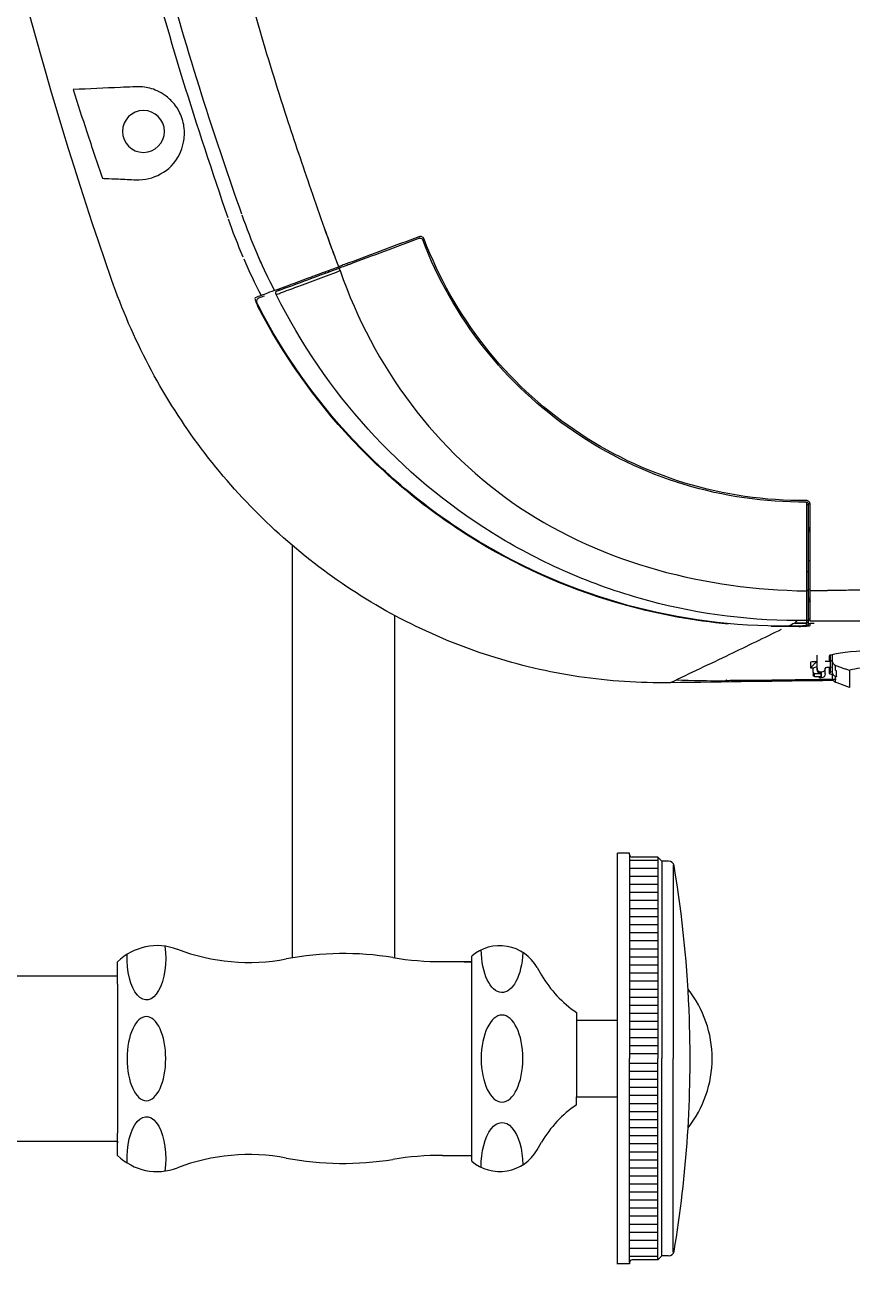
# Model space of a CAD drawing. Extents: x -2111 to 4214, y -25 to 2527.
# Drawn here: x -1807.8 to -1705.2, y 1521.5 to 1675.2 of the extents above; entities that cross this region are included whole.
import ezdxf

# ---------------------------------------------------------------- set-up
doc = ezdxf.new("R2010")
doc.units = 0
doc.header["$LTSCALE"] = 20
doc.header["$MEASUREMENT"] = 0
doc.layers.get('0').update_dxf_attribs({"linetype": 'CONTINUOUS'})
doc.layers.add('1', color=7, linetype='CONTINUOUS')
doc.layers.add('4', color=4, linetype='CONTINUOUS')

# ---------------------------------------------------------------- blocks, each defined once
blk = doc.blocks.new('A$C0DC70F65')
at = {"layer": '1', "color": 7, "linetype": 'Continuous'}
for p, q in [((54.76, 52.38), (54.65, 52.55)), ((52.82, 51.87), (52.92, 51.7)), ((53.21, 52.02), (53.32, 51.85)), ((47.75, 49.78), (47.75, 49.99)), ((112.92, 16.02), (112.82, 16.02)), ((112.92, 11.41), (112.82, 11.41)), ((112.82, 11.23), (112.92, 11.23)), ((113.87, 2.71), (113.87, 4.31)), ((113.87, 2.71), (113.87, 4.31)), ((115.55, 3.03), (115.55, 3.64)), ((113.37, 2.74), (113.87, 2.92)), ((113.37, 2.24), (113.37, 2.74)), ((113.37, 2.24), (113.37, 1.88)), ((113.57, 2.04), (114.37, 2.04)), ((113.57, 1.68), (113.57, 2.04)), ((113.57, 1.68), (114.37, 1.68)), ((113.87, 2.71), (113.87, 2.54)), ((113.87, 2.71), (113.87, 2.54)), ((114.37, 1.51), (114.37, 2.21)), ((114.38, 2.21), (114.37, 2.21)), ((114.37, 2.04), (114.37, 2.21)), ((114.38, 2.21), (114.37, 2.21)), ((114.37, 1.51), (114.37, 1.68)), ((114.38, 2.21), (114.38, 1.51)), ((114.38, 2.21), (114.38, 1.51)), ((114.88, 2.01), (114.88, 2.71)), ((114.88, 2.01), (114.88, 2.71)), ((115.75, 2.97), (115.75, 2.27)), ((115.75, 2.97), (115.75, 2.27)), ((114.38, 1.51), (114.37, 1.51)), ((114.38, 1.51), (114.37, 1.51)), ((116.14, 0.96), (116.14, 0.96)), ((116.14, 0.96), (116.14, 0.96))]:
    blk.add_line(p, q, dxfattribs=at)
at = {"layer": '1', "color": 7, "linetype": 'Continuous', "extrusion": (0, 0, -1)}
blk.add_circle((-30.33, 69.29), 2.6, dxfattribs=at)
for centre, start, end in [((-64.68, 55.75), 69.5929, 159.2564), ((-112.52, 23.01), 89.5324, 180)]:
    blk.add_arc(centre, 0.3, start, end, dxfattribs=at)
for centre, major_axis, ratio, start_param, end_param in [((54.81, 52.08), (-0.105, 0.281), 0.398394, 4.632275, 6.283185), ((46.89, 49.14), (-0.105, 0.281), 0.397967, 4.584197, 6.283185), ((112.52, 23.01), (0.002, -0.3), 0.098591, 3.141593, 4.818292), ((112.52, 23.01), (-0.3, 0), 0.105419, 3.141593, 4.613329), ((112.52, 14.69), (-0.3, 0), 0.11026, 3.141593, 4.609706), ((112.52, 12.56), (-0.3, 0), 0.896522, 3.141593, 4.669584), ((112.52, 8.61), (-0.3, 0), 0.995509, 3.141593, 4.682253), ((112.52, 8.31), (0.3, 0), 0.997365, 0, 1.548159), ((112.52, 8.87), (-0.3, 0), 0.90375, 3.141593, 4.586965), ((113.57, 2.24), (0.2, 0), 0.997498, 1.570796, 3.141593), ((113.57, 1.88), (-0.2, 0), 0.997498, 4.712389, 6.283185), ((114.37, 2.71), (0.5, 0), 0.997498, 1.570796, 3.141593), ((114.37, 2.71), (0.5, 0), 0.997498, 1.570796, 3.141593), ((114.37, 2.54), (-0.5, 0), 0.997498, 4.712389, 6.283185), ((114.37, 2.01), (-0.5, 0), 0.997498, 4.712389, 5.581311), ((114.37, 2.01), (-0.5, 0), 0.997498, 4.712389, 5.581311), ((114.38, 2.71), (0.5, 0), 0.997498, 0, 1.570796), ((114.38, 2.71), (0.5, 0), 0.997498, 0, 1.570796), ((114.38, 2.01), (-0.5, 0), 0.997498, 3.141593, 4.712389), ((114.38, 2.01), (-0.5, 0), 0.997498, 3.141593, 4.712389), ((115.35, 2.29), (-0.2, 0), 0.997489, 3.141593, 4.682881)]:
    blk.add_ellipse(centre, major_axis=major_axis, ratio=ratio, start_param=start_param, end_param=end_param, dxfattribs=at)
at = {"layer": '1', "color": 7, "linetype": 'Continuous'}
for points, knots in [([(26.37, 50.93), (17.84, 75.45), (11.22, 100.68), (4.53, 139.19), (2.83, 152.16), (0.57, 178.16), (0, 191.2), (0, 204.28)], [0, 0, 0, 0, 0.5, 0.5, 0.75, 0.75, 1, 1, 1, 1]), ([(16.02, 204.28), (16.05, 200.9), (16.09, 194.07), (16.47, 183.77), (17.07, 173.32), (17.95, 162.75), (19.09, 152.05), (20.52, 141.24), (22.65, 127.73), (25.72, 111.73), (30.05, 93.5), (35, 75.79), (38.87, 64.29), (40.78, 58.6)], [0, 0, 0, 0, 0.068382, 0.137808, 0.208263, 0.27973, 0.352189, 0.425622, 0.500012, 0.628459, 0.754672, 0.878561, 1, 1, 1, 1]), ([(17.41, 204.28), (17.41, 194.95), (18, 177.05), (20.41, 151.56), (23.89, 128.59), (28.08, 108.07), (32.72, 89.7), (37.51, 73.59), (40.87, 63.63), (42.49, 59.08)], [0, 0, 0, 0, 0.189067, 0.362465, 0.518352, 0.659441, 0.786723, 0.902053, 1, 1, 1, 1]), ([(51.12, 62.06), (50.1, 65.05), (47.8, 71.81), (44.29, 83.26), (40.44, 97.22), (36.53, 113.76), (32.59, 134.21), (29.55, 156.07), (27.81, 176.75), (27.11, 192.25), (27.03, 200.85), (26.99, 204.28)], [0, 0, 0, 0, 0.065457, 0.148193, 0.248206, 0.365482, 0.500011, 0.679024, 0.822047, 0.929042, 1, 1, 1, 1]), ([(29.39, 74.83), (29.26, 74.82), (29.13, 74.82), (28.49, 74.79), (27.98, 74.77), (25.52, 74.66), (23.57, 74.57), (21.62, 74.48)], [0, 0, 0, 0, 0.049362, 0.049362, 0.24681, 0.24681, 1, 1, 1, 1]), ([(21.62, 74.48), (22.17, 72.73), (22.73, 70.98), (23.94, 67.31), (24.58, 65.39), (25.24, 63.48)], [0, 0, 0, 0, 0.476128, 0.476128, 1, 1, 1, 1]), ([(29.4, 63.29), (30.52, 63.25), (31.53, 63.5), (33.38, 64.53), (34.23, 65.26), (35.02, 66.93), (35.16, 67.31), (35.32, 68.01), (35.37, 68.27), (35.42, 68.88), (35.43, 69.22), (35.35, 69.96), (35.3, 70.25), (35.12, 70.93), (34.98, 71.28), (34.6, 72.08), (34.37, 72.4), (33.74, 73.19), (33.38, 73.49), (32.32, 74.25), (31.7, 74.49), (30.5, 74.8), (29.94, 74.85), (29.39, 74.83)], [0, 0, 0, 0, 0.25, 0.25, 0.5, 0.5, 0.5625, 0.5625, 0.59375, 0.59375, 0.625, 0.625, 0.640625, 0.640625, 0.65625, 0.65625, 0.6875, 0.6875, 0.75, 0.75, 0.875, 0.875, 1, 1, 1, 1]), ([(25.24, 63.48), (25.37, 63.47), (25.5, 63.46), (26.16, 63.43), (26.69, 63.41), (27.94, 63.36), (28.67, 63.33), (29.4, 63.29)], [0, 0, 0, 0, 0.094976, 0.094976, 0.474881, 0.474881, 1, 1, 1, 1]), ([(65.14, 55.93), (65.12, 55.98), (65.1, 56.03), (65.02, 56.12), (64.98, 56.15), (64.88, 56.21), (64.83, 56.23), (64.72, 56.25), (64.66, 56.25), (64.57, 56.24), (64.54, 56.23), (64.5, 56.22)], [0, 0, 0, 0, 0.216909, 0.216909, 0.433801, 0.433801, 0.650906, 0.650906, 0.867604, 0.867604, 1, 1, 1, 1]), ([(65.14, 55.93), (65.12, 55.98), (65.1, 56.03), (65.02, 56.12), (64.98, 56.15), (64.88, 56.21), (64.83, 56.23), (64.72, 56.25), (64.66, 56.25), (64.57, 56.24), (64.54, 56.23), (64.5, 56.22)], [0, 0, 0, 0, 0.216909, 0.216909, 0.433801, 0.433801, 0.650906, 0.650906, 0.867604, 0.867604, 1, 1, 1, 1]), ([(112.52, 23.31), (107.36, 23.27), (102.32, 24), (92.47, 27), (87.89, 29.21), (75.21, 37.86), (68.62, 46.19), (64.96, 55.86)], [0, 0, 0, 0, 0.25, 0.25, 0.5, 0.5, 1, 1, 1, 1]), ([(112.52, 23.51), (107.39, 23.47), (102.38, 24.19), (92.59, 27.17), (87.99, 29.38), (79.56, 35.14), (75.78, 38.66), (69.46, 46.71), (66.97, 51.12), (65.14, 55.93)], [0, 0, 0, 0, 0.25, 0.25, 0.5, 0.5, 0.75, 0.75, 1, 1, 1, 1]), ([(112.52, 23.51), (107.39, 23.47), (102.38, 24.19), (92.59, 27.17), (87.99, 29.38), (79.56, 35.14), (75.78, 38.66), (69.46, 46.71), (66.97, 51.12), (65.14, 55.93)], [0, 0, 0, 0, 0.25, 0.25, 0.5, 0.5, 0.75, 0.75, 1, 1, 1, 1]), ([(46.56, 49.55), (47.17, 49.77), (47.78, 50), (49.11, 50.49), (49.82, 50.76), (51.26, 51.3), (51.99, 51.56), (53.32, 52.06), (53.93, 52.29), (54.54, 52.51)], [0, 0, 0, 0, 0.228842, 0.228842, 0.498924, 0.498924, 0.770466, 0.770466, 1, 1, 1, 1]), ([(46.56, 49.55), (47.17, 49.77), (47.78, 50), (49.11, 50.49), (49.82, 50.76), (51.26, 51.3), (51.99, 51.56), (53.32, 52.06), (53.93, 52.29), (54.54, 52.51)], [0, 0, 0, 0, 0.228842, 0.228842, 0.498924, 0.498924, 0.770466, 0.770466, 1, 1, 1, 1]), ([(55.78, 52.98), (55.77, 52.97), (55.76, 52.97), (55.76, 52.97), (55.65, 52.93), (55.54, 52.89), (55.33, 52.81), (55.22, 52.77), (54.94, 52.66), (54.77, 52.6), (54.59, 52.53), (54.56, 52.52), (54.54, 52.51)], [0, 0, 0, 0, 0.01238, 0.01238, 0.01238, 0.266404, 0.266404, 0.520427, 0.520427, 0.937638, 0.937638, 1, 1, 1, 1]), ([(55.78, 52.98), (55.77, 52.97), (55.76, 52.97), (55.76, 52.97), (55.65, 52.93), (55.54, 52.89), (55.33, 52.81), (55.22, 52.77), (54.94, 52.66), (54.77, 52.6), (54.59, 52.53), (54.56, 52.52), (54.54, 52.51)], [0, 0, 0, 0, 0.01238, 0.01238, 0.01238, 0.266404, 0.266404, 0.520427, 0.520427, 0.937638, 0.937638, 1, 1, 1, 1]), ([(55.83, 52.78), (55.73, 52.74), (55.63, 52.71), (55.25, 52.56), (54.97, 52.46), (54.71, 52.36)], [0, 0, 0, 0, 0.259656, 0.259656, 1, 1, 1, 1]), ([(56.1, 52.88), (56.04, 52.86), (55.97, 52.83), (55.7, 52.73), (55.5, 52.66), (55.32, 52.59)], [0, 0, 0, 0, 0.255263, 0.255263, 1, 1, 1, 1]), ([(95.67, 0.9), (91.86, 0.85), (88.08, 1.1), (80.58, 2.22), (76.87, 3.09), (69.72, 5.38), (66.25, 6.81), (59.54, 10.22), (56.27, 12.22), (50.15, 16.67), (47.27, 19.13), (41.9, 24.48), (39.38, 27.4), (32.53, 36.71), (28.95, 43.51), (26.37, 50.93)], [0, 0, 0, 0, 0.125, 0.125, 0.25, 0.25, 0.375, 0.375, 0.5, 0.5, 0.625, 0.625, 0.75, 0.75, 1, 1, 1, 1]), ([(46.79, 49.06), (46.97, 49.12), (47.14, 49.19), (48, 49.51), (48.68, 49.76), (51.15, 50.69), (52.93, 51.35), (54.71, 52.02)], [0, 0, 0, 0, 0.065136, 0.065136, 0.325678, 0.325678, 1, 1, 1, 1]), ([(54.71, 52.02), (56.83, 46.05), (59.72, 40.5), (67.32, 30.41), (71.8, 26.14), (82.17, 19.18), (88.08, 16.58), (100.08, 13.23), (106.24, 12.4), (112.53, 12.3)], [0, 0, 0, 0, 0.25, 0.25, 0.5, 0.5, 0.75, 0.75, 1, 1, 1, 1]), ([(47.18, 49.58), (47.18, 49.6), (47.17, 49.62), (47.16, 49.7), (47.17, 49.75), (47.18, 49.77), (47.19, 49.78), (47.2, 49.78), (47.21, 49.79)], [0, 0, 0, 0, 0.208794, 0.208794, 0.797734, 0.797734, 0.797734, 1, 1, 1, 1]), ([(47.18, 49.58), (47.18, 49.6), (47.17, 49.62), (47.16, 49.7), (47.17, 49.75), (47.18, 49.77), (47.19, 49.78), (47.2, 49.78), (47.21, 49.79)], [0, 0, 0, 0, 0.208794, 0.208794, 0.797734, 0.797734, 0.797734, 1, 1, 1, 1]), ([(44.2, 48.67), (44.17, 48.66), (44.16, 48.63), (44.16, 48.53), (44.17, 48.47), (44.21, 48.31), (44.24, 48.21), (44.32, 48), (44.37, 47.89), (44.45, 47.73), (44.47, 47.68), (44.49, 47.64)], [0, 0, 0, 0, 0.228913, 0.228913, 0.457875, 0.457875, 0.686214, 0.686214, 0.915197, 0.915197, 1, 1, 1, 1]), ([(44.2, 48.67), (44.17, 48.66), (44.16, 48.63), (44.16, 48.53), (44.17, 48.47), (44.21, 48.31), (44.24, 48.21), (44.32, 48), (44.37, 47.89), (44.45, 47.73), (44.47, 47.68), (44.49, 47.64)], [0, 0, 0, 0, 0.228913, 0.228913, 0.457875, 0.457875, 0.686214, 0.686214, 0.915197, 0.915197, 1, 1, 1, 1]), ([(44.61, 47.62), (44.59, 47.66), (44.52, 47.79), (44.43, 48.02), (44.38, 48.2), (44.4, 48.38), (44.46, 48.51), (44.54, 48.58), (44.6, 48.6), (44.61, 48.6)], [0, 0, 0, 0, 0.097652, 0.336785, 0.609185, 0.74819, 0.858643, 0.96065, 1, 1, 1, 1]), ([(111.34, 8.61), (104.73, 8.65), (98.2, 9.57), (88.62, 12.31), (85.44, 13.47), (79.35, 16.17), (76.42, 17.73), (67.93, 23.01), (62.68, 27.41), (53.69, 37.34), (49.84, 42.97), (46.79, 49.06)], [0, 0, 0, 0, 0.25, 0.25, 0.375, 0.375, 0.5, 0.5, 0.75, 0.75, 1, 1, 1, 1]), ([(102.85, 8.19), (98.61, 8.58), (94.42, 9.34), (83.76, 12.26), (77.62, 14.9), (68.96, 20.13), (66.16, 22.09), (60.94, 26.33), (58.48, 28.62), (51.59, 35.98), (47.62, 41.59), (44.49, 47.64)], [0, 0, 0, 0, 0.17446, 0.17446, 0.44964, 0.44964, 0.58723, 0.58723, 0.72482, 0.72482, 1, 1, 1, 1]), ([(102.85, 8.19), (98.61, 8.58), (94.42, 9.34), (83.76, 12.26), (77.62, 14.9), (68.96, 20.13), (66.16, 22.09), (60.94, 26.33), (58.48, 28.62), (51.59, 35.98), (47.62, 41.59), (44.49, 47.64)], [0, 0, 0, 0, 0.17446, 0.17446, 0.44964, 0.44964, 0.58723, 0.58723, 0.72482, 0.72482, 1, 1, 1, 1]), ([(110.3, 7.93), (103.55, 7.86), (96.83, 8.75), (83.95, 12.27), (77.65, 14.98), (69.05, 20.17), (66.3, 22.09), (61.08, 26.33), (58.57, 28.65), (51.65, 36.05), (47.77, 41.54), (44.63, 47.59)], [0, 0, 0, 0, 0.25, 0.25, 0.5, 0.5, 0.625, 0.625, 0.75, 0.75, 1, 1, 1, 1]), ([(113.02, 23.01), (113.02, 23.07), (113.01, 23.12), (112.97, 23.23), (112.95, 23.28), (112.88, 23.37), (112.83, 23.41), (112.74, 23.47), (112.68, 23.49), (112.59, 23.51), (112.55, 23.51), (112.52, 23.51)], [0, 0, 0, 0, 0.214899, 0.214899, 0.429711, 0.429711, 0.64574, 0.64574, 0.862172, 0.862172, 1, 1, 1, 1]), ([(113.02, 23.01), (113.02, 23.07), (113.01, 23.12), (112.97, 23.23), (112.95, 23.28), (112.88, 23.37), (112.83, 23.41), (112.74, 23.47), (112.68, 23.49), (112.59, 23.51), (112.55, 23.51), (112.52, 23.51)], [0, 0, 0, 0, 0.214899, 0.214899, 0.429711, 0.429711, 0.64574, 0.64574, 0.862172, 0.862172, 1, 1, 1, 1]), ([(112.55, 22.98), (112.55, 22.78), (112.55, 22.58), (112.55, 21.59), (112.55, 20.79), (112.55, 18.22), (112.55, 16.43), (112.55, 14.65)], [0, 0, 0, 0, 0.071659, 0.071659, 0.358296, 0.358296, 1, 1, 1, 1]), ([(113.02, 19.61), (113.02, 19.69), (113.01, 19.76), (112.97, 19.95), (112.93, 20.05), (112.85, 20.17), (112.84, 20.18), (112.83, 20.2)], [0, 0, 0, 0, 0.359039, 0.359039, 0.891841, 0.891841, 1, 1, 1, 1]), ([(112.83, 19.99), (112.86, 19.93), (112.88, 19.87), (112.91, 19.74), (112.92, 19.67), (112.92, 19.6)], [0, 0, 0, 0, 0.495055, 0.495055, 1, 1, 1, 1]), ([(112.55, 14.65), (112.55, 14.32), (112.55, 13.99), (112.55, 13.39), (112.55, 13.11), (112.54, 12.73), (112.54, 12.6), (112.54, 12.42), (112.54, 12.35), (112.53, 12.3)], [0, 0, 0, 0, 0.33659, 0.33659, 0.673021, 0.673021, 0.873914, 0.873914, 1, 1, 1, 1]), ([(112.82, 12.56), (112.82, 12.7), (112.82, 12.87), (112.82, 13.29), (112.82, 13.55), (112.82, 14.09), (112.82, 14.39), (112.82, 14.69)], [0, 0, 0, 0, 0.32849, 0.32849, 0.66421, 0.66421, 1, 1, 1, 1]), ([(113.02, 12.29), (113.02, 12.35), (113.02, 12.42), (113.02, 12.71), (113.02, 12.97), (113.02, 13.55), (113.02, 13.86), (113.02, 14.34), (113.02, 14.49), (113.02, 14.65)], [0, 0, 0, 0, 0.14057, 0.14057, 0.50812, 0.50812, 0.842416, 0.842416, 1, 1, 1, 1]), ([(113.02, 12.29), (113.02, 12.35), (113.02, 12.42), (113.02, 12.71), (113.02, 12.97), (113.02, 13.55), (113.02, 13.86), (113.02, 14.34), (113.02, 14.49), (113.02, 14.65)], [0, 0, 0, 0, 0.14057, 0.14057, 0.50812, 0.50812, 0.842416, 0.842416, 1, 1, 1, 1]), ([(144.56, 12.82), (143.2, 12.8), (139.46, 12.74), (133.58, 12.64), (127.11, 12.53), (121.28, 12.43), (116.66, 12.35), (113.99, 12.31), (113.04, 12.29), (113.03, 12.29), (113.02, 12.29)], [0, 0, 0, 0, 0.128989, 0.355558, 0.559994, 0.744201, 0.910107, 0.999055, 0.999055, 1, 1, 1, 1]), ([(118.02, 12.38), (117.3, 12.36), (115.64, 12.34), (113.99, 12.31), (113.04, 12.29), (113.03, 12.29), (113.02, 12.29)], [0, 0, 0, 0, 0.433173, 0.994039, 0.994039, 1, 1, 1, 1]), ([(112.53, 12.3), (112.54, 12.21), (112.54, 12.12), (112.54, 11.68), (112.54, 11.33), (112.55, 10.18), (112.55, 9.39), (112.56, 8.61)], [0, 0, 0, 0, 0.070818, 0.070818, 0.354094, 0.354094, 1, 1, 1, 1]), ([(113.02, 11.08), (113.02, 11.07), (113.02, 11.07), (113.01, 11.03), (112.99, 11.01), (112.96, 10.99), (112.93, 10.98), (112.9, 10.97), (112.86, 10.96), (112.84, 10.96)], [0, 0, 0, 0, 0.027621, 0.128112, 0.215573, 0.308531, 0.439622, 0.743618, 1, 1, 1, 1]), ([(111.6, 7.9), (111.73, 7.9), (111.87, 7.91), (112.13, 7.91), (112.26, 7.92), (112.5, 7.94), (112.61, 7.94), (112.79, 7.96), (112.87, 7.97), (112.98, 7.99), (113, 8), (113.01, 8.01), (113.02, 8.01), (113.02, 8.02), (113.02, 8.03)], [0, 0, 0, 0, 0.19138, 0.19138, 0.38274, 0.38274, 0.57442, 0.57442, 0.766666, 0.766666, 0.959364, 0.959364, 0.959364, 1, 1, 1, 1]), ([(111.6, 7.9), (111.73, 7.9), (111.87, 7.91), (112.13, 7.91), (112.26, 7.92), (112.5, 7.94), (112.61, 7.94), (112.79, 7.96), (112.87, 7.97), (112.98, 7.99), (113, 8), (113.01, 8.01), (113.02, 8.01), (113.02, 8.02), (113.02, 8.03)], [0, 0, 0, 0, 0.19138, 0.19138, 0.38274, 0.38274, 0.57442, 0.57442, 0.766666, 0.766666, 0.959364, 0.959364, 0.959364, 1, 1, 1, 1]), ([(112.79, 8.18), (112.79, 8.17), (112.77, 8.14), (112.74, 8.09), (112.68, 8.05), (112.63, 8.02), (112.57, 8), (112.48, 7.98), (112.32, 7.97), (112.05, 7.95), (111.83, 7.94), (111.71, 7.94), (111.68, 7.94)], [0, 0, 0, 0, 0.018197, 0.076461, 0.128183, 0.175595, 0.226686, 0.313022, 0.547557, 0.739595, 0.939479, 1, 1, 1, 1]), ([(112.53, 8.01), (112.53, 8), (112.52, 8), (112.49, 7.99), (112.46, 7.99), (112.42, 7.98), (112.33, 7.97), (112.26, 7.96), (112.13, 7.95), (112.06, 7.95), (111.9, 7.94), (111.82, 7.94), (111.73, 7.94), (111.71, 7.94), (111.7, 7.94)], [0, 0, 0, 0, 0.192771, 0.192771, 0.192771, 0.385538, 0.385538, 0.578271, 0.578271, 0.770626, 0.770626, 0.962423, 0.962423, 1, 1, 1, 1]), ([(112.56, 8.61), (112.55, 8.52), (112.55, 8.45), (112.54, 8.36), (112.54, 8.33), (112.53, 8.31)], [0, 0, 0, 0, 0.543145, 0.543145, 1, 1, 1, 1]), ([(112.53, 8.3), (112.56, 8.3), (112.6, 8.31), (112.66, 8.33), (112.69, 8.35), (112.74, 8.4), (112.76, 8.42), (112.8, 8.48), (112.81, 8.51), (112.82, 8.56), (112.82, 8.56), (112.82, 8.57), (112.82, 8.58), (112.82, 8.59), (112.82, 8.6)], [0, 0, 0, 0, 0.21872, 0.21872, 0.437439, 0.437439, 0.656164, 0.656164, 0.874903, 0.874903, 0.949409, 0.949409, 0.949409, 1, 1, 1, 1]), ([(112.53, 8.3), (112.53, 8.29), (112.53, 8.27), (112.53, 8.2), (112.53, 8.14), (112.53, 8.06), (112.53, 8.03), (112.53, 8.01)], [0, 0, 0, 0, 0.148832, 0.148832, 0.74416, 0.74416, 1, 1, 1, 1]), ([(109.43, 7.51), (107.3, 6.47), (102.77, 4.27), (98.12, 2.07), (95.67, 0.9)], [0, 0, 0, 0, 0.472195, 1, 1, 1, 1]), ([(126.39, 5.1), (123.75, 5.08), (120.88, 4.96), (116.66, 4.62), (115.36, 4.39), (115.36, 4.2)], [0, 0, 0, 0, 0.5, 0.5, 1, 1, 1, 1]), ([(113.89, 3.5), (113.88, 3.5), (113.87, 3.5), (113.86, 3.5), (113.61, 3.49), (113.34, 3.48), (113.09, 3.48), (113.08, 3.47), (113.07, 3.47), (113.06, 3.47)], [0, 0, 0, 0, 0.000032, 0.000032, 0.000032, 0.99985, 0.99985, 0.99985, 1, 1, 1, 1]), ([(115.36, 4.2), (115.36, 4.19), (115.36, 4.18), (115.36, 4.13), (115.36, 4.09), (115.36, 3.9), (115.36, 3.75), (115.36, 3.58), (115.36, 3.56), (115.36, 3.54)], [0, 0, 0, 0, 0.043297, 0.043297, 0.216485, 0.216485, 0.909237, 0.909237, 1, 1, 1, 1]), ([(115.55, 3.74), (115.55, 3.72), (115.55, 3.69), (115.53, 3.65), (115.52, 3.63), (115.49, 3.6), (115.48, 3.58), (115.44, 3.56), (115.42, 3.55), (115.38, 3.54), (115.37, 3.54), (115.36, 3.54)], [0, 0, 0, 0, 0.219539, 0.219539, 0.439093, 0.439093, 0.658397, 0.658397, 0.877167, 0.877167, 1, 1, 1, 1]), ([(115.36, 2.83), (115.38, 2.83), (115.4, 2.83), (115.44, 2.85), (115.46, 2.86), (115.5, 2.89), (115.51, 2.91), (115.53, 2.95), (115.54, 2.97), (115.55, 3), (115.55, 3.02), (115.55, 3.03)], [0, 0, 0, 0, 0.218292, 0.218292, 0.436567, 0.436567, 0.655105, 0.655105, 0.874179, 0.874179, 1, 1, 1, 1]), ([(115.75, 2.27), (115.75, 2.2), (115.76, 2.14), (115.81, 2.01), (115.84, 1.95), (115.92, 1.84), (115.98, 1.8), (116.07, 1.74), (116.1, 1.72), (116.14, 1.71)], [0, 0, 0, 0, 0.278147, 0.278147, 0.556295, 0.556295, 0.834442, 0.834442, 1, 1, 1, 1]), ([(115.75, 2.27), (115.75, 2.15), (115.75, 2.02), (115.75, 1.77), (115.75, 1.65), (115.75, 1.52)], [0, 0, 0, 0, 0.496248, 0.496248, 1, 1, 1, 1]), ([(115.75, 2.27), (115.75, 2.2), (115.76, 2.14), (115.81, 2.01), (115.84, 1.95), (115.92, 1.84), (115.98, 1.8), (116.07, 1.74), (116.1, 1.72), (116.14, 1.71)], [0, 0, 0, 0, 0.278147, 0.278147, 0.556295, 0.556295, 0.834442, 0.834442, 1, 1, 1, 1]), ([(115.75, 2.27), (115.75, 2.15), (115.75, 2.02), (115.75, 1.77), (115.75, 1.65), (115.75, 1.52)], [0, 0, 0, 0, 0.496248, 0.496248, 1, 1, 1, 1]), ([(116.14, 0.96), (116.14, 0.99), (116.14, 1.02), (116.14, 1.16), (116.14, 1.27), (116.14, 1.49), (116.14, 1.6), (116.14, 1.71)], [0, 0, 0, 0, 0.113302, 0.113302, 0.566509, 0.566509, 1, 1, 1, 1]), ([(116.14, 0.96), (116.14, 0.99), (116.14, 1.02), (116.14, 1.16), (116.14, 1.27), (116.14, 1.49), (116.14, 1.6), (116.14, 1.71)], [0, 0, 0, 0, 0.113302, 0.113302, 0.566509, 0.566509, 1, 1, 1, 1]), ([(116.28, 1.66), (116.28, 1.78), (116.28, 1.9), (116.28, 2.14), (116.28, 2.26), (116.28, 2.38)], [0, 0, 0, 0, 0.50066, 0.50066, 1, 1, 1, 1]), ([(116.28, 1.66), (116.28, 1.78), (116.28, 1.9), (116.28, 2.14), (116.28, 2.26), (116.28, 2.38)], [0, 0, 0, 0, 0.50066, 0.50066, 1, 1, 1, 1]), ([(125.78, 2.99), (123.92, 2.98), (121.86, 2.9), (118.83, 2.68), (117.89, 2.54), (117.89, 2.41)], [0, 0, 0, 0, 0.5, 0.5, 1, 1, 1, 1]), ([(117.89, 2.41), (117.89, 2.29), (117.89, 2.16), (117.89, 1.78), (117.89, 1.53), (117.89, 0.95), (117.89, 0.63), (117.89, 0.31)], [0, 0, 0, 0, 0.179805, 0.179805, 0.539414, 0.539414, 1, 1, 1, 1]), ([(117.89, 2.41), (117.89, 2.29), (117.89, 2.16), (117.89, 1.78), (117.89, 1.53), (117.89, 0.95), (117.89, 0.63), (117.89, 0.31)], [0, 0, 0, 0, 0.179805, 0.179805, 0.539414, 0.539414, 1, 1, 1, 1])]:
    blk.add_open_spline(points, degree=3, knots=knots, dxfattribs=at)
for points, degree in [([(54.54, 52.51), (53.35, 55.68), (52.21, 58.86), (51.12, 62.06)], 3), ([(40.82, 58.45), (41.38, 56.88), (41.99, 55.3), (42.66, 53.73)], 3), ([(42.53, 58.93), (43.66, 55.72), (45.01, 52.58), (46.56, 49.55)], 3), ([(54.54, 52.51), (53.95, 54.07), (53.38, 55.64), (52.81, 57.21)], 3), ([(64.5, 56.22), (61.59, 55.14), (58.68, 54.06), (55.78, 52.97)], 3), ([(64.5, 56.22), (61.59, 55.14), (58.68, 54.06), (55.78, 52.97)], 3), ([(64.57, 56.03), (61.66, 54.95), (58.74, 53.87), (55.83, 52.78)], 3), ([(44.42, 54.08), (45.08, 52.55), (45.8, 51.04), (46.56, 49.55)], 3), ([(42.77, 53.47), (43.43, 51.95), (44.15, 50.43), (44.92, 48.93)], 3), ([(54.71, 52.36), (52.07, 51.38), (49.43, 50.4), (46.79, 49.42)], 3), ([(46.56, 49.55), (45.73, 49.24), (45.09, 49), (44.92, 48.94)], 3), ([(46.56, 49.55), (45.73, 49.24), (45.09, 49), (44.92, 48.94)], 3), ([(44.92, 48.93), (44.68, 48.84), (44.44, 48.76), (44.2, 48.67)], 3), ([(44.92, 48.93), (44.68, 48.84), (44.44, 48.76), (44.2, 48.67)], 3), ([(45.32, 48.87), (45.08, 48.78), (44.85, 48.69), (44.61, 48.61)], 3), ([(112.82, 14.69), (112.82, 17.46), (112.82, 20.24), (112.82, 23.01)], 3), ([(113.02, 14.65), (113.02, 17.44), (113.02, 20.22), (113.02, 23.01)], 3), ([(113.02, 14.65), (113.02, 17.44), (113.02, 20.22), (113.02, 23.01)], 3), ([(112.82, 8.87), (112.82, 10.08), (112.82, 11.31), (112.82, 12.56)], 3), ([(113.02, 8.6), (113.02, 9.81), (113.02, 11.04), (113.02, 12.29)], 3), ([(113.02, 8.6), (113.02, 9.81), (113.02, 11.04), (113.02, 12.29)], 3), ([(110.22, 7.89), (109.53, 7.88), (108.85, 7.88), (108.17, 7.9)], 3), ([(110.22, 7.89), (109.53, 7.88), (108.85, 7.88), (108.17, 7.9)], 3), ([(111.6, 7.9), (111.14, 7.9), (110.68, 7.89), (110.22, 7.89)], 3), ([(111.6, 7.9), (111.14, 7.9), (110.68, 7.89), (110.22, 7.89)], 3), ([(111.07, 8.3), (110.81, 8.17), (110.56, 8.05), (110.3, 7.93)], 3), ([(111.7, 7.94), (111.23, 7.94), (110.77, 7.93), (110.3, 7.93)], 3), ([(112.53, 8.3), (112.06, 8.3), (111.58, 8.3), (111.07, 8.3)], 3), ([(111.34, 8.61), (111.26, 8.44), (111.17, 8.33), (111.08, 8.3)], 3), ([(111.09, 8.3), (111.57, 8.3), (112.05, 8.31), (112.53, 8.31)], 3), ([(112.56, 8.61), (112.16, 8.61), (111.75, 8.61), (111.34, 8.61)], 3), ([(111.6, 7.94), (111.6, 7.93), (111.6, 7.91), (111.6, 7.9)], 3), ([(111.6, 7.94), (111.6, 7.93), (111.6, 7.91), (111.6, 7.9)], 3), ([(112.53, 8.31), (112.53, 8.31), (112.53, 8.31), (112.53, 8.3)], 3), ([(112.53, 8.3), (112.53, 8.3), (112.53, 8.3), (112.53, 8.3)], 3), ([(112.82, 8.61), (112.82, 8.64), (112.82, 8.73), (112.82, 8.87)], 3), ([(112.82, 8.6), (112.82, 8.6), (112.82, 8.61), (112.82, 8.61)], 3), ([(112.82, 8.31), (112.82, 8.41), (112.82, 8.5), (112.82, 8.6)], 3), ([(113.02, 8.6), (122.7, 8.57), (132.31, 8.53), (141.83, 8.48)], 3), ([(113.02, 8.6), (114.69, 8.59), (116.36, 8.59), (118.02, 8.58)], 3), ([(113.02, 8.3), (113.18, 8.3), (113.33, 8.31), (113.49, 8.31)], 3), ([(113.02, 8.02), (113.02, 8.11), (113.02, 8.21), (113.02, 8.3)], 3), ([(113.02, 8.02), (113.02, 8.11), (113.02, 8.21), (113.02, 8.3)], 3), ([(113.07, 2.76), (113.87, 3.59)], 1), ([(113.07, 3.47), (113.07, 3.24), (113.07, 3), (113.07, 2.76)], 3), ([(115.36, 3.54), (115.2, 3.53), (115.04, 3.53), (114.88, 3.53)], 3), ([(115.55, 3.74), (115.55, 3.96), (115.55, 4.18), (115.55, 4.4)], 3), ([(115.55, 3.64), (115.62, 3.64), (115.68, 3.64), (115.75, 3.64)], 3), ([(115.75, 4.33), (115.75, 4.1), (115.75, 3.86), (115.75, 3.62)], 3), ([(115.75, 4.33), (115.75, 4.1), (115.75, 3.86), (115.75, 3.62)], 3), ([(115.75, 3.62), (115.75, 3.38), (115.91, 3.15), (116.14, 3.06)], 3), ([(115.75, 3.62), (115.75, 3.41), (115.75, 3.2), (115.75, 2.99)], 3), ([(115.75, 3.62), (115.75, 3.38), (115.91, 3.15), (116.14, 3.06)], 3), ([(115.75, 3.62), (115.75, 3.41), (115.75, 3.2), (115.75, 2.99)], 3), ([(113.07, 2.76), (113.21, 2.77), (113.34, 2.77), (113.47, 2.77)], 3), ([(114.88, 2.82), (115.04, 2.82), (115.2, 2.82), (115.36, 2.83)], 3), ([(115.36, 2.83), (115.36, 2.58), (115.36, 2.34), (115.36, 2.09)], 3), ([(115.36, 2.09), (115.36, 2.03), (115.51, 1.97), (115.8, 1.92)], 3), ([(115.55, 2.29), (115.55, 2.54), (115.55, 2.78), (115.55, 3.03)], 3), ([(115.65, 2.81), (115.58, 2.84), (115.55, 2.87), (115.55, 2.9)], 3), ([(115.64, 2.21), (115.58, 2.23), (115.55, 2.26), (115.55, 2.29)], 3), ([(117.89, 2.41), (116.14, 3.06)], 1), ([(116.14, 2.43), (116.14, 2.64), (116.14, 2.85), (116.14, 3.06)], 3), ([(117.89, 2.41), (116.14, 3.06)], 1), ([(116.14, 2.43), (116.14, 2.64), (116.14, 2.85), (116.14, 3.06)], 3), ([(116.28, 2.38), (116.24, 2.4), (116.19, 2.42), (116.14, 2.43)], 3), ([(116.28, 2.38), (116.24, 2.4), (116.19, 2.42), (116.14, 2.43)], 3), ([(116.14, 1.71), (116.28, 1.66)], 1), ([(116.14, 1.71), (116.28, 1.66)], 1), ([(115.84, 1.18), (109.09, 1.09), (102.37, 1), (95.67, 0.9)], 3), ([(96.41, 1.28), (98.4, 1.18), (100.39, 1.16), (102.38, 1.14)], 3), ([(104.79, 1.19), (102.55, 1.16)], 1), ([(116.25, 1.32), (112.37, 1.27), (108.5, 1.22), (104.64, 1.17)], 3), ([(115.75, 1.52), (115.75, 1.28), (115.91, 1.04), (116.14, 0.96)], 3), ([(115.75, 1.52), (115.75, 1.28), (115.91, 1.05), (116.14, 0.96)], 3), ([(115.75, 1.52), (115.75, 1.28), (115.91, 1.04), (116.14, 0.96)], 3), ([(115.75, 1.52), (115.75, 1.28), (115.91, 1.05), (116.14, 0.96)], 3), ([(117.89, 0.31), (116.14, 0.96)], 1), ([(117.89, 0.31), (116.14, 0.96)], 1)]:
    blk.add_open_spline(points, degree=degree, dxfattribs=at)
for points, weights in [([(102.38, 1.14), (102.43, 1.12), (102.48, 1.13), (102.54, 1.16)], [1.19132881785, 1.1570608624, 1.12739607959, 1.1023344694]), ([(102.54, 1.16), (102.58, 1.18), (102.62, 1.21), (102.66, 1.26)], [1.10233481924, 1.08292871327, 1.06628264258, 1.05239660717])]:
    blk.add_rational_spline(points, weights, degree=3, dxfattribs=at)

msp = doc.modelspace()

# ---------------------------------------------------------------- linework, layer by layer
at = {"layer": '4'}
for p, q in [((-1761.96, 1618.79), (-1761.96, 1618.63)), ((-1774.66, 1610.62), (-1774.66, 1559.45)), ((-1761.96, 1601.93), (-1761.96, 1559.46)), ((-1732.81, 1572.46), (-1734.31, 1572.46)), ((-1734.31, 1571.46), (-1734.31, 1572.46)), ((-1734.31, 1546.96), (-1734.31, 1571.46)), ((-1732.81, 1572.26), (-1732.81, 1572.46)), ((-1732.81, 1572.26), (-1732.81, 1546.96)), ((-1729.31, 1571.55), (-1732.81, 1571.55)), ((-1729.31, 1571.96), (-1732.51, 1571.96)), ((-1728.81, 1571.46), (-1729.31, 1571.96)), ((-1729.31, 1571.96), (-1729.31, 1546.96)), ((-1727.98, 1571.46), (-1728.81, 1571.46)), ((-1728.81, 1571.46), (-1728.81, 1546.96)), ((-1729.31, 1570.55), (-1732.81, 1570.55)), ((-1727.39, 1570.96), (-1727.39, 1546.96)), ((-1729.31, 1569.55), (-1732.81, 1569.55)), ((-1729.31, 1568.55), (-1732.81, 1568.55)), ((-1729.31, 1567.55), (-1732.81, 1567.55)), ((-1729.31, 1566.55), (-1732.81, 1566.55)), ((-1729.31, 1565.55), (-1732.81, 1565.55)), ((-1729.31, 1564.55), (-1732.81, 1564.55)), ((-1729.31, 1563.55), (-1732.81, 1563.55)), ((-1729.31, 1562.55), (-1732.81, 1562.55)), ((-1729.31, 1561.55), (-1732.81, 1561.55)), ((-1729.31, 1560.55), (-1732.81, 1560.55)), ((-1796.31, 1556.21), (-1796.31, 1558.96)), ((-1756.02, 1558.99), (-1752.39, 1558.99)), ((-1753.31, 1558.96), (-1752.39, 1558.96)), ((-1752.39, 1558.96), (-1752.39, 1559.68)), ((-1752.39, 1534.96), (-1752.39, 1558.96)), ((-1729.31, 1559.55), (-1732.81, 1559.55)), ((-1744.28, 1558.28), (-1743.73, 1557.32)), ((-1729.31, 1558.55), (-1732.81, 1558.55)), ((-1729.31, 1557.55), (-1732.81, 1557.55)), ((-1826.31, 1557.21), (-1796.31, 1557.21)), ((-1796.31, 1556.21), (-1796.31, 1537.71)), ((-1729.31, 1556.55), (-1732.81, 1556.55)), ((-1729.31, 1555.55), (-1732.81, 1555.55)), ((-1729.31, 1554.55), (-1732.81, 1554.55)), ((-1739.39, 1552.69), (-1739.39, 1551.71)), ((-1729.31, 1553.55), (-1732.81, 1553.55)), ((-1739.39, 1551.71), (-1739.39, 1542.21)), ((-1739.39, 1551.71), (-1734.31, 1551.71)), ((-1729.31, 1552.55), (-1732.81, 1552.55)), ((-1729.31, 1551.55), (-1732.81, 1551.55)), ((-1729.31, 1550.55), (-1732.81, 1550.55)), ((-1729.31, 1549.55), (-1732.81, 1549.55)), ((-1729.31, 1548.55), (-1732.81, 1548.55)), ((-1734.31, 1521.46), (-1734.31, 1546.96)), ((-1729.31, 1547.55), (-1732.81, 1547.55)), ((-1732.81, 1521.66), (-1732.81, 1546.96)), ((-1729.31, 1521.96), (-1729.31, 1546.96)), ((-1728.81, 1522.46), (-1728.81, 1546.96)), ((-1727.39, 1522.96), (-1727.39, 1546.96)), ((-1729.31, 1546.37), (-1732.81, 1546.37)), ((-1729.31, 1545.37), (-1732.81, 1545.37)), ((-1729.31, 1544.37), (-1732.81, 1544.37)), ((-1739.39, 1542.21), (-1734.31, 1542.21)), ((-1739.39, 1541.23), (-1739.39, 1542.21)), ((-1729.31, 1543.37), (-1732.81, 1543.37)), ((-1729.31, 1542.37), (-1732.81, 1542.37)), ((-1729.31, 1541.37), (-1732.81, 1541.37)), ((-1729.31, 1540.37), (-1732.81, 1540.37)), ((-1729.31, 1539.37), (-1732.81, 1539.37)), ((-1796.31, 1534.96), (-1796.31, 1537.71)), ((-1729.31, 1538.37), (-1732.81, 1538.37)), ((-1729.31, 1537.37), (-1732.81, 1537.37)), ((-1826.31, 1536.71), (-1796.31, 1536.71)), ((-1796.31, 1536.71), (-1796.31, 1536.53)), ((-1796.31, 1534.96), (-1796.31, 1536.53)), ((-1744.28, 1535.64), (-1743.73, 1536.59)), ((-1729.31, 1536.37), (-1732.81, 1536.37)), ((-1756.02, 1534.96), (-1752.39, 1534.96)), ((-1752.39, 1534.24), (-1752.39, 1534.96)), ((-1729.31, 1535.37), (-1732.81, 1535.37)), ((-1729.31, 1534.37), (-1732.81, 1534.37)), ((-1729.31, 1533.37), (-1732.81, 1533.37)), ((-1729.31, 1532.37), (-1732.81, 1532.37)), ((-1729.31, 1531.4), (-1732.81, 1531.4)), ((-1729.31, 1531.37), (-1732.81, 1531.37)), ((-1729.31, 1530.4), (-1732.81, 1530.4)), ((-1729.31, 1529.4), (-1732.81, 1529.4)), ((-1729.31, 1528.4), (-1732.81, 1528.4)), ((-1729.31, 1527.4), (-1732.81, 1527.4)), ((-1729.31, 1526.4), (-1732.81, 1526.4)), ((-1729.31, 1525.4), (-1732.81, 1525.4)), ((-1729.31, 1524.4), (-1732.81, 1524.4)), ((-1729.31, 1523.4), (-1732.81, 1523.4)), ((-1729.31, 1522.4), (-1732.81, 1522.4)), ((-1729.31, 1521.99), (-1732.51, 1521.99)), ((-1728.81, 1522.49), (-1729.31, 1521.99)), ((-1727.98, 1522.49), (-1728.81, 1522.49)), ((-1732.81, 1521.49), (-1734.31, 1521.49)), ((-1732.81, 1521.69), (-1732.81, 1521.49))]:
    msp.add_line(p, q, dxfattribs=at)
for centre, radius, start, end in [((-1732.51, 1572.26), 0.3, 180, 270), ((-1727.98, 1570.76), 0.7, 9.4934, 90), ((-1870.31, 1546.96), 145, 1.9431, 9.4934), ((-1791.4, 1553.97), 7, 69.0339, 134.5129), ((-1780.01, 1583.72), 24.83, 249.0339, 280.7373), ((-1748.92, 1555.6), 5.36, 30, 130.4306), ((-1768.31, 1521.99), 38, 80.6952, 100.7373), ((-1756.02, 1596.99), 38, 260.6952, 270), ((-1731.6, 1564.32), 14, 210, 236.1902), ((-1736.56, 1546.91), 14, 0.2473, 38.2141), ((-1870.31, 1546.96), 145, 350.5066, 1.9431), ((-1736.56, 1547.03), 14, 321.7859, 359.7527), ((-1731.6, 1529.59), 14, 123.8098, 150), ((-1791.4, 1539.95), 7, 225.5, 290.9661), ((-1780.01, 1510.23), 24.83, 79.2627, 110.9661), ((-1768.31, 1571.96), 38, 259.2627, 279.3048), ((-1756.02, 1496.96), 38, 90, 99.3048), ((-1748.92, 1538.32), 5.36, 229.5694, 330), ((-1732.51, 1521.69), 0.3, 90, 180), ((-1727.98, 1523.19), 0.7, 270, 350.5066)]:
    msp.add_arc(centre, radius, start, end, dxfattribs=at)
at = {"layer": '4', "extrusion": (0, 0, -1)}
for centre, major_axis, ratio, start_param, end_param in [((-1792.74, 1559.46), (0, -5.22), 0.46009, 4.433611, 7.934688), ((-1748.63, 1560.55), (0, -5.4), 0.478204, 4.79078, 7.834251), ((-1792.74, 1534.54), (0, -5.22), 0.46009, 1.472186, 5.009627), ((-1748.63, 1533.64), (0, -5.4), 0.478204, 1.540108, 4.68362)]:
    msp.add_ellipse(centre, major_axis=major_axis, ratio=ratio, start_param=start_param, end_param=end_param, dxfattribs=at)
for centre, major_axis, ratio in [((-1792.74, 1546.96), (0, -5.22), 0.46009), ((-1748.63, 1546.96), (0, -5.4), 0.478204)]:
    msp.add_ellipse(centre, major_axis=major_axis, ratio=ratio, dxfattribs=at)

# ---------------------------------------------------------------- block references
msp.add_blockref('A$C0DC70F65', (-1823.43, 1592.67))

doc.saveas('drawing.dxf')
